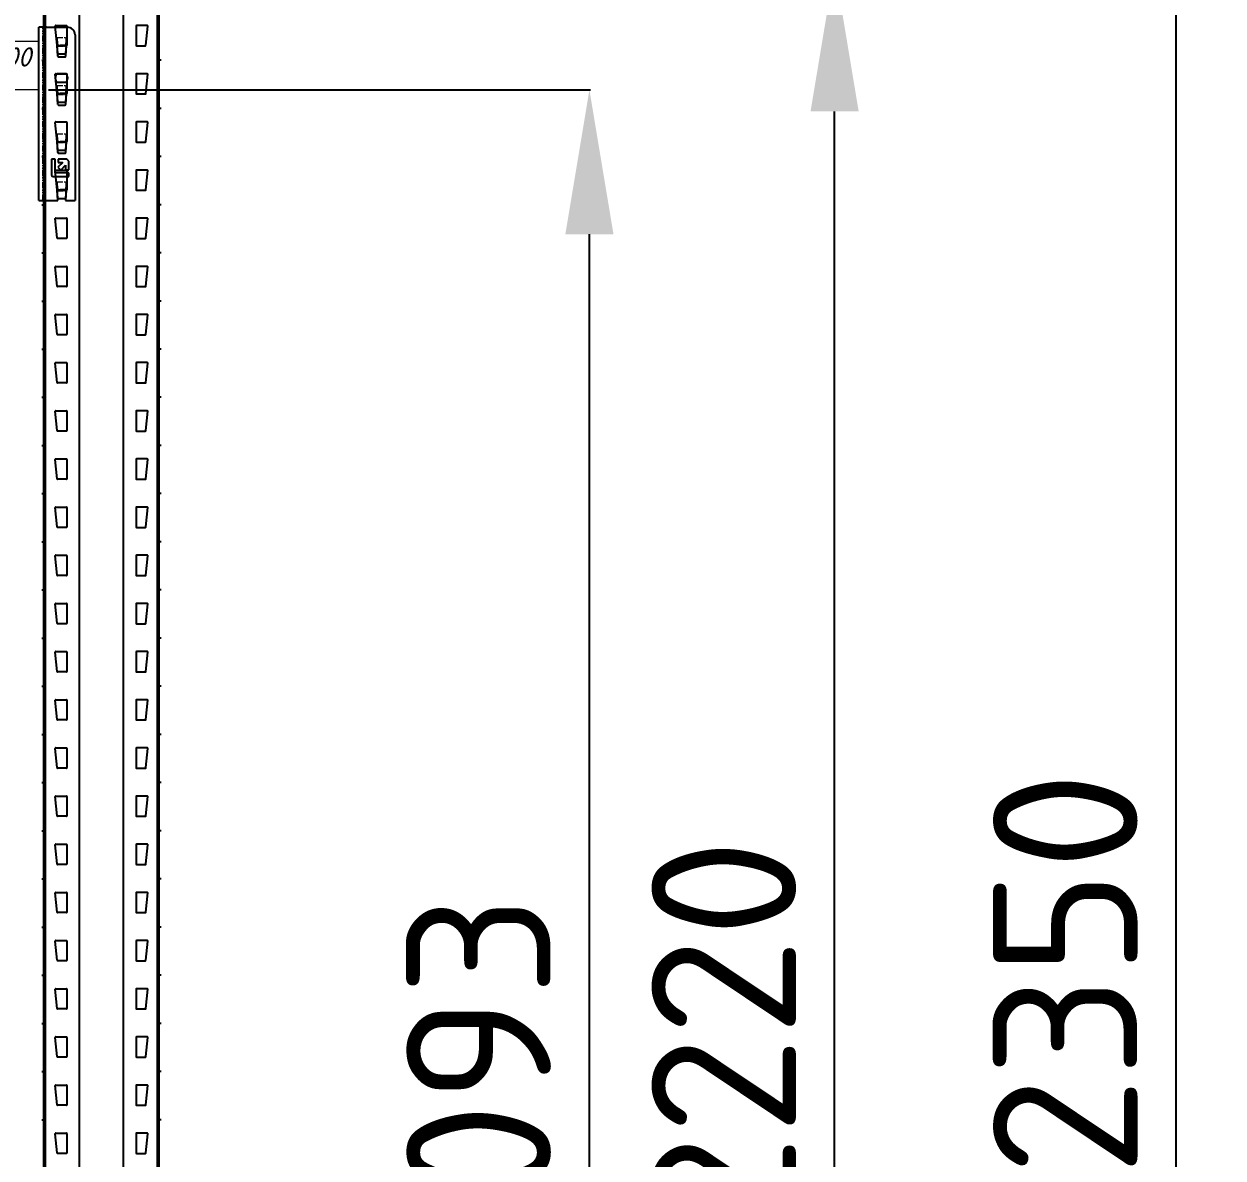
# Model space of a CAD drawing. Header units: millimetres. Extents: x 2140 to 223837, y 2113 to 170313.
# Drawn here: x 172194 to 173438, y 116355 to 117532 of the extents above; entities that cross this region are included whole.
import ezdxf

# ---------------------------------------------------------------- set-up
doc = ezdxf.new("R2010")
doc.units = ezdxf.units.MM
doc.linetypes.add('PHANTOM', pattern=[12.7, 6.35, -1.27, 1.27, -1.27, 1.27, -1.27])
doc.layers.add('0_ANNOT_Dimensions', color=7, linetype='Continuous')
doc.layers.add('2.Стойка', color=7, linetype='Continuous')
doc.layers.add('1.Балка', color=5, linetype='Continuous', lineweight=0)
doc.styles.get("Standard").update_dxf_attribs({"font": 'isocpeur.ttf'})
doc.styles.add('Курсив', font='isocpeui.ttf')
doc.dimstyles.new('150', dxfattribs={"dimtxt": 150, "dimasz": 150, "dimexe": 1, "dimexo": 10, "dimgap": 40, "dimtad": 1, "dimdec": 0, "dimzin": 0, "dimdsep": 46, "dimtxsty": 'Standard', "dimcen": 0.09, "dimadec": 0, "dimazin": 0, "dimtfac": 1, "dimtdec": 0, "dimtofl": 0, "dimtmove": 0, "dimatfit": 3, "dimfxl": 1, "dimtolj": 1, "dimtzin": 0, "dimarcsym": 0})
doc.dimstyles.new('150 (цвет)', dxfattribs={"dimtxt": 150, "dimasz": 150, "dimexe": 1, "dimexo": 10, "dimgap": -20, "dimtad": 1, "dimdec": 0, "dimzin": 0, "dimdsep": 46, "dimtxsty": 'Standard', "dimcen": 0.09, "dimadec": 0, "dimazin": 0, "dimtfac": 1, "dimtdec": 0, "dimtofl": 0, "dimtmove": 0, "dimatfit": 3, "dimfxl": 1, "dimtfill": 2, "dimtfillclr": 2, "dimtolj": 1, "dimtzin": 0, "dimarcsym": 0})
doc.dimstyles.new('Рзм блок', dxfattribs={"dimtxt": 40, "dimasz": 80, "dimexe": 0.18, "dimexo": 0, "dimgap": 5, "dimtad": 1, "dimtoh": 1, "dimdec": 0, "dimzin": 0, "dimdsep": 46, "dimtxsty": 'Курсив', "dimblk": 'NONE', "dimcen": 0.09, "dimse1": 1, "dimse2": 1, "dimsd1": 1, "dimsd2": 1, "dimadec": 0, "dimazin": 0, "dimtfac": 1, "dimtdec": 0, "dimtofl": 0, "dimtmove": 0, "dimatfit": 2, "dimldrblk": 'NONE', "dimfxl": 0.18, "dimtolj": 1, "dimtzin": 0, "dimarcsym": 0})

# ---------------------------------------------------------------- blocks, each defined once
blk = doc.blocks.new('*U494')
at = {"layer": '2.Стойка', "color": 0, "linetype": 'ByBlock'}
for p, q in [((-120, 0), (-120, 12200)), ((-118, 0), (-118, 12200)), ((-82.7, 0), (-82.7, 12200)), ((-37.3, 0), (-37.3, 12200)), ((-2, 0), (-2, 12200)), ((0, 0), (0, 12200)), ((-106.1, 7780.5), (-108, 7800.5)), ((-107.5, 7801), (-96.5, 7801)), ((-96, 7800.5), (-96, 7780.5)), ((-24, 7800.5), (-24, 7780.5)), ((-12.5, 7801), (-23.5, 7801)), ((-13.9, 7780.5), (-12, 7800.5)), ((-96.5, 7780), (-105.6, 7780)), ((-23.5, 7780), (-14.4, 7780)), ((-120, 7770.5), (-118, 7770.5)), ((0, 7770.5), (-2, 7770.5)), ((-122, 7765), (-118, 7765)), ((-120, 7759.5), (-118, 7759.5)), ((2, 7765), (-2, 7765)), ((0, 7759.5), (-2, 7759.5)), ((-106.1, 7730.5), (-108, 7750.5)), ((-107.5, 7751), (-96.5, 7751)), ((-96, 7750.5), (-96, 7730.5)), ((-24, 7750.5), (-24, 7730.5)), ((-12.5, 7751), (-23.5, 7751)), ((-13.9, 7730.5), (-12, 7750.5)), ((-96.5, 7730), (-105.6, 7730)), ((-23.5, 7730), (-14.4, 7730)), ((-120, 7720.5), (-118, 7720.5)), ((0, 7720.5), (-2, 7720.5)), ((-122, 7715), (-118, 7715)), ((-120, 7709.5), (-118, 7709.5)), ((2, 7715), (-2, 7715)), ((0, 7709.5), (-2, 7709.5)), ((-106.1, 7680.5), (-108, 7700.5)), ((-107.5, 7701), (-96.5, 7701)), ((-96, 7700.5), (-96, 7680.5)), ((-24, 7700.5), (-24, 7680.5)), ((-12.5, 7701), (-23.5, 7701)), ((-13.9, 7680.5), (-12, 7700.5)), ((-96.5, 7680), (-105.6, 7680)), ((-23.5, 7680), (-14.4, 7680)), ((-120, 7670.5), (-118, 7670.5)), ((0, 7670.5), (-2, 7670.5)), ((-122, 7665), (-118, 7665)), ((-120, 7659.5), (-118, 7659.5)), ((2, 7665), (-2, 7665)), ((0, 7659.5), (-2, 7659.5)), ((-106.1, 7630.5), (-108, 7650.5)), ((-107.5, 7651), (-96.5, 7651)), ((-96, 7650.5), (-96, 7630.5)), ((-24, 7650.5), (-24, 7630.5)), ((-12.5, 7651), (-23.5, 7651)), ((-13.9, 7630.5), (-12, 7650.5)), ((-96.5, 7630), (-105.6, 7630)), ((-23.5, 7630), (-14.4, 7630)), ((-120, 7620.5), (-118, 7620.5)), ((0, 7620.5), (-2, 7620.5)), ((-122, 7615), (-118, 7615)), ((-120, 7609.5), (-118, 7609.5)), ((2, 7615), (-2, 7615)), ((0, 7609.5), (-2, 7609.5)), ((-106.1, 7580.5), (-108, 7600.5)), ((-107.5, 7601), (-96.5, 7601)), ((-96, 7600.5), (-96, 7580.5)), ((-24, 7600.5), (-24, 7580.5)), ((-12.5, 7601), (-23.5, 7601)), ((-13.9, 7580.5), (-12, 7600.5)), ((-96.5, 7580), (-105.6, 7580)), ((-23.5, 7580), (-14.4, 7580)), ((-120, 7570.5), (-118, 7570.5)), ((0, 7570.5), (-2, 7570.5)), ((-122, 7565), (-118, 7565)), ((-120, 7559.5), (-118, 7559.5)), ((2, 7565), (-2, 7565)), ((0, 7559.5), (-2, 7559.5)), ((-106.1, 7530.5), (-108, 7550.5)), ((-107.5, 7551), (-96.5, 7551)), ((-96, 7550.5), (-96, 7530.5)), ((-24, 7550.5), (-24, 7530.5)), ((-12.5, 7551), (-23.5, 7551)), ((-13.9, 7530.5), (-12, 7550.5)), ((-96.5, 7530), (-105.6, 7530)), ((-23.5, 7530), (-14.4, 7530)), ((-120, 7520.5), (-118, 7520.5)), ((0, 7520.5), (-2, 7520.5)), ((-122, 7515), (-118, 7515)), ((-120, 7509.5), (-118, 7509.5)), ((2, 7515), (-2, 7515)), ((0, 7509.5), (-2, 7509.5)), ((-106.1, 7480.5), (-108, 7500.5)), ((-107.5, 7501), (-96.5, 7501)), ((-96, 7500.5), (-96, 7480.5)), ((-24, 7500.5), (-24, 7480.5)), ((-12.5, 7501), (-23.5, 7501)), ((-13.9, 7480.5), (-12, 7500.5)), ((-96.5, 7480), (-105.6, 7480)), ((-23.5, 7480), (-14.4, 7480)), ((-120, 7470.5), (-118, 7470.5)), ((0, 7470.5), (-2, 7470.5)), ((-122, 7465), (-118, 7465)), ((-120, 7459.5), (-118, 7459.5)), ((2, 7465), (-2, 7465)), ((0, 7459.5), (-2, 7459.5)), ((-106.1, 7430.5), (-108, 7450.5)), ((-107.5, 7451), (-96.5, 7451)), ((-96, 7450.5), (-96, 7430.5)), ((-24, 7450.5), (-24, 7430.5)), ((-12.5, 7451), (-23.5, 7451)), ((-13.9, 7430.5), (-12, 7450.5)), ((-96.5, 7430), (-105.6, 7430)), ((-23.5, 7430), (-14.4, 7430)), ((-120, 7420.5), (-118, 7420.5)), ((0, 7420.5), (-2, 7420.5)), ((-122, 7415), (-118, 7415)), ((-120, 7409.5), (-118, 7409.5)), ((2, 7415), (-2, 7415)), ((0, 7409.5), (-2, 7409.5)), ((-106.1, 7380.5), (-108, 7400.5)), ((-107.5, 7401), (-96.5, 7401)), ((-96, 7400.5), (-96, 7380.5)), ((-24, 7400.5), (-24, 7380.5)), ((-12.5, 7401), (-23.5, 7401)), ((-13.9, 7380.5), (-12, 7400.5)), ((-96.5, 7380), (-105.6, 7380)), ((-23.5, 7380), (-14.4, 7380)), ((-120, 7370.5), (-118, 7370.5)), ((0, 7370.5), (-2, 7370.5)), ((-122, 7365), (-118, 7365)), ((-120, 7359.5), (-118, 7359.5)), ((2, 7365), (-2, 7365)), ((0, 7359.5), (-2, 7359.5)), ((-106.1, 7330.5), (-108, 7350.5)), ((-107.5, 7351), (-96.5, 7351)), ((-96, 7350.5), (-96, 7330.5)), ((-24, 7350.5), (-24, 7330.5)), ((-12.5, 7351), (-23.5, 7351)), ((-13.9, 7330.5), (-12, 7350.5)), ((-120, 7320.5), (-118, 7320.5)), ((-96.5, 7330), (-105.6, 7330)), ((-23.5, 7330), (-14.4, 7330)), ((0, 7320.5), (-2, 7320.5)), ((-122, 7315), (-118, 7315)), ((-120, 7309.5), (-118, 7309.5)), ((2, 7315), (-2, 7315)), ((0, 7309.5), (-2, 7309.5)), ((-106.1, 7280.5), (-108, 7300.5)), ((-107.5, 7301), (-96.5, 7301)), ((-96, 7300.5), (-96, 7280.5)), ((-24, 7300.5), (-24, 7280.5)), ((-12.5, 7301), (-23.5, 7301)), ((-13.9, 7280.5), (-12, 7300.5)), ((-120, 7270.5), (-118, 7270.5)), ((-96.5, 7280), (-105.6, 7280)), ((-23.5, 7280), (-14.4, 7280)), ((0, 7270.5), (-2, 7270.5)), ((-122, 7265), (-118, 7265)), ((-120, 7259.5), (-118, 7259.5)), ((2, 7265), (-2, 7265)), ((0, 7259.5), (-2, 7259.5)), ((-106.1, 7230.5), (-108, 7250.5)), ((-107.5, 7251), (-96.5, 7251)), ((-96, 7250.5), (-96, 7230.5)), ((-24, 7250.5), (-24, 7230.5)), ((-12.5, 7251), (-23.5, 7251)), ((-13.9, 7230.5), (-12, 7250.5)), ((-120, 7220.5), (-118, 7220.5)), ((-96.5, 7230), (-105.6, 7230)), ((-23.5, 7230), (-14.4, 7230)), ((0, 7220.5), (-2, 7220.5)), ((-122, 7215), (-118, 7215)), ((-120, 7209.5), (-118, 7209.5)), ((2, 7215), (-2, 7215)), ((0, 7209.5), (-2, 7209.5)), ((-106.1, 7180.5), (-108, 7200.5)), ((-107.5, 7201), (-96.5, 7201)), ((-96, 7200.5), (-96, 7180.5)), ((-24, 7200.5), (-24, 7180.5)), ((-12.5, 7201), (-23.5, 7201)), ((-13.9, 7180.5), (-12, 7200.5)), ((-120, 7170.5), (-118, 7170.5)), ((-96.5, 7180), (-105.6, 7180)), ((-23.5, 7180), (-14.4, 7180)), ((0, 7170.5), (-2, 7170.5)), ((-122, 7165), (-118, 7165)), ((-120, 7159.5), (-118, 7159.5)), ((2, 7165), (-2, 7165)), ((0, 7159.5), (-2, 7159.5)), ((-106.1, 7130.5), (-108, 7150.5)), ((-107.5, 7151), (-96.5, 7151)), ((-96, 7150.5), (-96, 7130.5)), ((-24, 7150.5), (-24, 7130.5)), ((-12.5, 7151), (-23.5, 7151)), ((-13.9, 7130.5), (-12, 7150.5)), ((-120, 7120.5), (-118, 7120.5)), ((-96.5, 7130), (-105.6, 7130)), ((-23.5, 7130), (-14.4, 7130)), ((0, 7120.5), (-2, 7120.5)), ((-122, 7115), (-118, 7115)), ((-120, 7109.5), (-118, 7109.5)), ((2, 7115), (-2, 7115)), ((0, 7109.5), (-2, 7109.5)), ((-106.1, 7080.5), (-108, 7100.5)), ((-107.5, 7101), (-96.5, 7101)), ((-96, 7100.5), (-96, 7080.5)), ((-24, 7100.5), (-24, 7080.5)), ((-12.5, 7101), (-23.5, 7101)), ((-13.9, 7080.5), (-12, 7100.5)), ((-120, 7070.5), (-118, 7070.5)), ((-96.5, 7080), (-105.6, 7080)), ((-23.5, 7080), (-14.4, 7080)), ((0, 7070.5), (-2, 7070.5)), ((-122, 7065), (-118, 7065)), ((-120, 7059.5), (-118, 7059.5)), ((2, 7065), (-2, 7065)), ((0, 7059.5), (-2, 7059.5)), ((-106.1, 7030.5), (-108, 7050.5)), ((-107.5, 7051), (-96.5, 7051)), ((-96, 7050.5), (-96, 7030.5)), ((-24, 7050.5), (-24, 7030.5)), ((-12.5, 7051), (-23.5, 7051)), ((-13.9, 7030.5), (-12, 7050.5)), ((-120, 7020.5), (-118, 7020.5)), ((-96.5, 7030), (-105.6, 7030)), ((-23.5, 7030), (-14.4, 7030)), ((0, 7020.5), (-2, 7020.5)), ((-122, 7015), (-118, 7015)), ((-120, 7009.5), (-118, 7009.5)), ((2, 7015), (-2, 7015)), ((0, 7009.5), (-2, 7009.5)), ((-106.1, 6980.5), (-108, 7000.5)), ((-107.5, 7001), (-96.5, 7001)), ((-96, 7000.5), (-96, 6980.5)), ((-24, 7000.5), (-24, 6980.5)), ((-12.5, 7001), (-23.5, 7001)), ((-13.9, 6980.5), (-12, 7000.5)), ((-120, 6970.5), (-118, 6970.5)), ((-96.5, 6980), (-105.6, 6980)), ((-23.5, 6980), (-14.4, 6980)), ((0, 6970.5), (-2, 6970.5)), ((-122, 6965), (-118, 6965)), ((-120, 6959.5), (-118, 6959.5)), ((2, 6965), (-2, 6965)), ((0, 6959.5), (-2, 6959.5)), ((-106.1, 6930.5), (-108, 6950.5)), ((-107.5, 6951), (-96.5, 6951)), ((-96, 6950.5), (-96, 6930.5)), ((-24, 6950.5), (-24, 6930.5)), ((-12.5, 6951), (-23.5, 6951)), ((-13.9, 6930.5), (-12, 6950.5)), ((-120, 6920.5), (-118, 6920.5)), ((-96.5, 6930), (-105.6, 6930)), ((-23.5, 6930), (-14.4, 6930)), ((0, 6920.5), (-2, 6920.5)), ((-122, 6915), (-118, 6915)), ((-120, 6909.5), (-118, 6909.5)), ((2, 6915), (-2, 6915)), ((0, 6909.5), (-2, 6909.5)), ((-106.1, 6880.5), (-108, 6900.5)), ((-107.5, 6901), (-96.5, 6901)), ((-96, 6900.5), (-96, 6880.5)), ((-24, 6900.5), (-24, 6880.5)), ((-12.5, 6901), (-23.5, 6901)), ((-13.9, 6880.5), (-12, 6900.5)), ((-120, 6870.5), (-118, 6870.5)), ((-96.5, 6880), (-105.6, 6880)), ((-23.5, 6880), (-14.4, 6880)), ((0, 6870.5), (-2, 6870.5)), ((-122, 6865), (-118, 6865)), ((-120, 6859.5), (-118, 6859.5)), ((2, 6865), (-2, 6865)), ((0, 6859.5), (-2, 6859.5)), ((-106.1, 6830.5), (-108, 6850.5)), ((-107.5, 6851), (-96.5, 6851)), ((-96, 6850.5), (-96, 6830.5)), ((-24, 6850.5), (-24, 6830.5)), ((-12.5, 6851), (-23.5, 6851)), ((-13.9, 6830.5), (-12, 6850.5)), ((-120, 6820.5), (-118, 6820.5)), ((-96.5, 6830), (-105.6, 6830)), ((-23.5, 6830), (-14.4, 6830)), ((0, 6820.5), (-2, 6820.5)), ((-122, 6815), (-118, 6815)), ((-120, 6809.5), (-118, 6809.5)), ((2, 6815), (-2, 6815)), ((0, 6809.5), (-2, 6809.5)), ((-106.1, 6780.5), (-108, 6800.5)), ((-107.5, 6801), (-96.5, 6801)), ((-96, 6800.5), (-96, 6780.5)), ((-24, 6800.5), (-24, 6780.5)), ((-12.5, 6801), (-23.5, 6801)), ((-13.9, 6780.5), (-12, 6800.5)), ((-120, 6770.5), (-118, 6770.5)), ((-96.5, 6780), (-105.6, 6780)), ((-23.5, 6780), (-14.4, 6780)), ((0, 6770.5), (-2, 6770.5)), ((-122, 6765), (-118, 6765)), ((-120, 6759.5), (-118, 6759.5)), ((2, 6765), (-2, 6765)), ((0, 6759.5), (-2, 6759.5)), ((-106.1, 6730.5), (-108, 6750.5)), ((-107.5, 6751), (-96.5, 6751)), ((-96, 6750.5), (-96, 6730.5)), ((-24, 6750.5), (-24, 6730.5)), ((-12.5, 6751), (-23.5, 6751)), ((-13.9, 6730.5), (-12, 6750.5)), ((-120, 6720.5), (-118, 6720.5)), ((-96.5, 6730), (-105.6, 6730)), ((-23.5, 6730), (-14.4, 6730)), ((0, 6720.5), (-2, 6720.5)), ((-122, 6715), (-118, 6715)), ((-120, 6709.5), (-118, 6709.5)), ((2, 6715), (-2, 6715)), ((0, 6709.5), (-2, 6709.5)), ((-106.1, 6680.5), (-108, 6700.5)), ((-107.5, 6701), (-96.5, 6701)), ((-96, 6700.5), (-96, 6680.5)), ((-24, 6700.5), (-24, 6680.5)), ((-12.5, 6701), (-23.5, 6701)), ((-13.9, 6680.5), (-12, 6700.5)), ((-120, 6670.5), (-118, 6670.5)), ((-96.5, 6680), (-105.6, 6680)), ((-23.5, 6680), (-14.4, 6680)), ((0, 6670.5), (-2, 6670.5)), ((-122, 6665), (-118, 6665)), ((-120, 6659.5), (-118, 6659.5)), ((2, 6665), (-2, 6665)), ((0, 6659.5), (-2, 6659.5)), ((-106.1, 6630.5), (-108, 6650.5)), ((-107.5, 6651), (-96.5, 6651)), ((-96, 6650.5), (-96, 6630.5)), ((-24, 6650.5), (-24, 6630.5)), ((-12.5, 6651), (-23.5, 6651)), ((-13.9, 6630.5), (-12, 6650.5)), ((-96.5, 6630), (-105.6, 6630)), ((-23.5, 6630), (-14.4, 6630))]:
    blk.add_line(p, q, dxfattribs=at)
for centre, start, end in [((-107.5, 7800.5), 90, 185.4403), ((-96.5, 7800.5), 0, 90), ((-23.5, 7800.5), 90, 180), ((-12.5, 7800.5), 354.5597, 90), ((-105.6, 7780.5), 185.4403, 270), ((-96.5, 7780.5), 270, 0), ((-23.5, 7780.5), 180, 270), ((-14.4, 7780.5), 270, 354.5597), ((-107.5, 7750.5), 90, 185.4403), ((-96.5, 7750.5), 0, 90), ((-23.5, 7750.5), 90, 180), ((-12.5, 7750.5), 354.5597, 90), ((-105.6, 7730.5), 185.4403, 270), ((-96.5, 7730.5), 270, 0), ((-23.5, 7730.5), 180, 270), ((-14.4, 7730.5), 270, 354.5597), ((-107.5, 7700.5), 90, 185.4403), ((-96.5, 7700.5), 0, 90), ((-23.5, 7700.5), 90, 180), ((-12.5, 7700.5), 354.5597, 90), ((-105.6, 7680.5), 185.4403, 270), ((-96.5, 7680.5), 270, 0), ((-23.5, 7680.5), 180, 270), ((-14.4, 7680.5), 270, 354.5597), ((-107.5, 7650.5), 90, 185.4403), ((-96.5, 7650.5), 0, 90), ((-23.5, 7650.5), 90, 180), ((-12.5, 7650.5), 354.5597, 90), ((-105.6, 7630.5), 185.4403, 270), ((-96.5, 7630.5), 270, 0), ((-23.5, 7630.5), 180, 270), ((-14.4, 7630.5), 270, 354.5597), ((-107.5, 7600.5), 90, 185.4403), ((-96.5, 7600.5), 0, 90), ((-23.5, 7600.5), 90, 180), ((-12.5, 7600.5), 354.5597, 90), ((-105.6, 7580.5), 185.4403, 270), ((-96.5, 7580.5), 270, 0), ((-23.5, 7580.5), 180, 270), ((-14.4, 7580.5), 270, 354.5597), ((-107.5, 7550.5), 90, 185.4403), ((-96.5, 7550.5), 0, 90), ((-23.5, 7550.5), 90, 180), ((-12.5, 7550.5), 354.5597, 90), ((-105.6, 7530.5), 185.4403, 270), ((-96.5, 7530.5), 270, 0), ((-23.5, 7530.5), 180, 270), ((-14.4, 7530.5), 270, 354.5597), ((-107.5, 7500.5), 90, 185.4403), ((-96.5, 7500.5), 0, 90), ((-23.5, 7500.5), 90, 180), ((-12.5, 7500.5), 354.5597, 90), ((-105.6, 7480.5), 185.4403, 270), ((-96.5, 7480.5), 270, 0), ((-23.5, 7480.5), 180, 270), ((-14.4, 7480.5), 270, 354.5597), ((-107.5, 7450.5), 90, 185.4403), ((-96.5, 7450.5), 0, 90), ((-23.5, 7450.5), 90, 180), ((-12.5, 7450.5), 354.5597, 90), ((-105.6, 7430.5), 185.4403, 270), ((-96.5, 7430.5), 270, 0), ((-23.5, 7430.5), 180, 270), ((-14.4, 7430.5), 270, 354.5597), ((-107.5, 7400.5), 90, 185.4403), ((-96.5, 7400.5), 0, 90), ((-23.5, 7400.5), 90, 180), ((-12.5, 7400.5), 354.5597, 90), ((-105.6, 7380.5), 185.4403, 270), ((-96.5, 7380.5), 270, 0), ((-23.5, 7380.5), 180, 270), ((-14.4, 7380.5), 270, 354.5597), ((-107.5, 7350.5), 90, 185.4403), ((-96.5, 7350.5), 0, 90), ((-23.5, 7350.5), 90, 180), ((-12.5, 7350.5), 354.5597, 90), ((-105.6, 7330.5), 185.4403, 270), ((-96.5, 7330.5), 270, 0), ((-23.5, 7330.5), 180, 270), ((-14.4, 7330.5), 270, 354.5597), ((-107.5, 7300.5), 90, 185.4403), ((-96.5, 7300.5), 0, 90), ((-23.5, 7300.5), 90, 180), ((-12.5, 7300.5), 354.5597, 90), ((-105.6, 7280.5), 185.4403, 270), ((-96.5, 7280.5), 270, 0), ((-23.5, 7280.5), 180, 270), ((-14.4, 7280.5), 270, 354.5597), ((-107.5, 7250.5), 90, 185.4403), ((-96.5, 7250.5), 0, 90), ((-23.5, 7250.5), 90, 180), ((-12.5, 7250.5), 354.5597, 90), ((-96.5, 7230.5), 270, 0), ((-23.5, 7230.5), 180, 270), ((-105.6, 7230.5), 185.4403, 270), ((-14.4, 7230.5), 270, 354.5597), ((-107.5, 7200.5), 90, 185.4403), ((-96.5, 7200.5), 0, 90), ((-23.5, 7200.5), 90, 180), ((-12.5, 7200.5), 354.5597, 90), ((-105.6, 7180.5), 185.4403, 270), ((-96.5, 7180.5), 270, 0), ((-23.5, 7180.5), 180, 270), ((-14.4, 7180.5), 270, 354.5597), ((-107.5, 7150.5), 90, 185.4403), ((-96.5, 7150.5), 0, 90), ((-23.5, 7150.5), 90, 180), ((-12.5, 7150.5), 354.5597, 90), ((-105.6, 7130.5), 185.4403, 270), ((-96.5, 7130.5), 270, 0), ((-23.5, 7130.5), 180, 270), ((-14.4, 7130.5), 270, 354.5597), ((-107.5, 7100.5), 90, 185.4403), ((-96.5, 7100.5), 0, 90), ((-23.5, 7100.5), 90, 180), ((-12.5, 7100.5), 354.5597, 90), ((-105.6, 7080.5), 185.4403, 270), ((-96.5, 7080.5), 270, 0), ((-23.5, 7080.5), 180, 270), ((-14.4, 7080.5), 270, 354.5597), ((-107.5, 7050.5), 90, 185.4403), ((-96.5, 7050.5), 0, 90), ((-23.5, 7050.5), 90, 180), ((-12.5, 7050.5), 354.5597, 90), ((-105.6, 7030.5), 185.4403, 270), ((-96.5, 7030.5), 270, 0), ((-23.5, 7030.5), 180, 270), ((-14.4, 7030.5), 270, 354.5597), ((-107.5, 7000.5), 90, 185.4403), ((-96.5, 7000.5), 0, 90), ((-23.5, 7000.5), 90, 180), ((-12.5, 7000.5), 354.5597, 90), ((-105.6, 6980.5), 185.4403, 270), ((-96.5, 6980.5), 270, 0), ((-23.5, 6980.5), 180, 270), ((-14.4, 6980.5), 270, 354.5597), ((-107.5, 6950.5), 90, 185.4403), ((-96.5, 6950.5), 0, 90), ((-23.5, 6950.5), 90, 180), ((-12.5, 6950.5), 354.5597, 90), ((-105.6, 6930.5), 185.4403, 270), ((-96.5, 6930.5), 270, 0), ((-23.5, 6930.5), 180, 270), ((-14.4, 6930.5), 270, 354.5597), ((-107.5, 6900.5), 90, 185.4403), ((-96.5, 6900.5), 0, 90), ((-23.5, 6900.5), 90, 180), ((-12.5, 6900.5), 354.5597, 90), ((-105.6, 6880.5), 185.4403, 270), ((-96.5, 6880.5), 270, 0), ((-23.5, 6880.5), 180, 270), ((-14.4, 6880.5), 270, 354.5597), ((-107.5, 6850.5), 90, 185.4403), ((-96.5, 6850.5), 0, 90), ((-23.5, 6850.5), 90, 180), ((-12.5, 6850.5), 354.5597, 90), ((-105.6, 6830.5), 185.4403, 270), ((-96.5, 6830.5), 270, 0), ((-23.5, 6830.5), 180, 270), ((-14.4, 6830.5), 270, 354.5597), ((-107.5, 6800.5), 90, 185.4403), ((-96.5, 6800.5), 0, 90), ((-23.5, 6800.5), 90, 180), ((-12.5, 6800.5), 354.5597, 90), ((-105.6, 6780.5), 185.4403, 270), ((-96.5, 6780.5), 270, 0), ((-23.5, 6780.5), 180, 270), ((-14.4, 6780.5), 270, 354.5597), ((-107.5, 6750.5), 90, 185.4403), ((-96.5, 6750.5), 0, 90), ((-23.5, 6750.5), 90, 180), ((-12.5, 6750.5), 354.5597, 90), ((-105.6, 6730.5), 185.4403, 270), ((-96.5, 6730.5), 270, 0), ((-23.5, 6730.5), 180, 270), ((-14.4, 6730.5), 270, 354.5597), ((-107.5, 6700.5), 90, 185.4403), ((-96.5, 6700.5), 0, 90), ((-23.5, 6700.5), 90, 180), ((-12.5, 6700.5), 354.5597, 90), ((-105.6, 6680.5), 185.4403, 270), ((-96.5, 6680.5), 270, 0), ((-23.5, 6680.5), 180, 270), ((-14.4, 6680.5), 270, 354.5597), ((-107.5, 6650.5), 90, 185.4403), ((-96.5, 6650.5), 0, 90), ((-23.5, 6650.5), 90, 180), ((-12.5, 6650.5), 354.5597, 90), ((-105.6, 6630.5), 185.4403, 270), ((-96.5, 6630.5), 270, 0), ((-23.5, 6630.5), 180, 270), ((-14.4, 6630.5), 270, 354.5597)]:
    blk.add_arc(centre, 0.5, start, end, dxfattribs=at)
blk = doc.blocks.new('*D955')
at = {"layer": '0_ANNOT_Dimensions', "color": 0, "lineweight": -2, "transparency": 16777216}
for p, q in [((172219.1, 117721.3), (174247, 117721.3)), ((174246, 109872.5), (174246, 117571.3)), ((174226, 113936.9), (174036, 113936.9)), ((174036, 113936.9), (174036, 113506.9)), ((174226, 113506.9), (174226, 113936.9)), ((174036, 113506.9), (174226, 113506.9)), ((172357.1, 109722.5), (174247, 109722.5))]:
    blk.add_line(p, q, dxfattribs=at)
at = {"layer": '0_ANNOT_Dimensions', "color": 0, "transparency": 16777216}
for points in [[(174221, 117571.3), (174271, 117571.3), (174246, 117721.3)], [(174221, 109872.5), (174271, 109872.5), (174246, 109722.5)]]:
    blk.add_solid(points, dxfattribs=at)
at = {"layer": 'Defpoints', "color": 0, "transparency": 16777216}
for p in [(172209.1, 117721.3), (174246, 117721.3), (172347.1, 109722.5)]:
    blk.add_point(p, dxfattribs=at)
at = {"layer": '0_ANNOT_Dimensions', "color": 0, "transparency": 16777216, "insert": (174131, 113721.9), "char_height": 150, "attachment_point": 5, "rotation": 90, "bg_fill": 1, "box_fill_scale": 1.1, "bg_fill_color": 2, "bg_fill_transparency": 0}
blk.add_mtext('\\A1;7999', dxfattribs=at)
blk = doc.blocks.new('*D956')
at = {"layer": '0_ANNOT_Dimensions', "color": 0, "lineweight": -2, "transparency": 16777216}
for p, q in [((172219.1, 119721.3), (174543.8, 119721.3)), ((174542.8, 109872.5), (174542.8, 119571.3)), ((172357.1, 109722.5), (174543.8, 109722.5))]:
    blk.add_line(p, q, dxfattribs=at)
at = {"layer": '0_ANNOT_Dimensions', "color": 0, "transparency": 16777216}
for points in [[(174517.8, 119571.3), (174567.8, 119571.3), (174542.8, 119721.3)], [(174517.8, 109872.5), (174567.8, 109872.5), (174542.8, 109722.5)]]:
    blk.add_solid(points, dxfattribs=at)
at = {"layer": 'Defpoints', "color": 0, "transparency": 16777216}
for p in [(172209.1, 119721.3), (174542.8, 119721.3), (172347.1, 109722.5)]:
    blk.add_point(p, dxfattribs=at)
at = {"layer": '0_ANNOT_Dimensions', "color": 0, "transparency": 16777216, "insert": (174427.8, 114721.9), "char_height": 150, "attachment_point": 5, "rotation": 90}
blk.add_mtext('\\A1;9999', dxfattribs=at)
blk = doc.blocks.new('*D774')
at = {"layer": 'Defpoints', "color": 0, "linetype": 'ByBlock', "transparency": 16777216}
for p in [(5, 19.3), (2705, 19.3), (2705, -11.8)]:
    blk.add_point(p, dxfattribs=at)
at = {"layer": 'Defpoints', "color": 0, "linetype": 'ByBlock', "transparency": 16777216, "insert": (2669.4, 3.4), "char_height": 20, "attachment_point": 5, "style": 'Курсив'}
blk.add_mtext('\\A1;2700', dxfattribs=at)
blk = doc.blocks.new('_None')
blk = doc.blocks.new('*D960')
at = {"layer": '0_ANNOT_Dimensions', "color": 0, "lineweight": -2, "transparency": 16777216}
for p, q in [((172219.1, 117591.3), (173036, 117591.3)), ((173035, 115521.3), (173035, 117441.3)), ((172219.1, 115371.3), (173036, 115371.3))]:
    blk.add_line(p, q, dxfattribs=at)
at = {"layer": '0_ANNOT_Dimensions', "color": 0, "transparency": 16777216}
for points in [[(173010, 117441.3), (173060, 117441.3), (173035, 117591.3)], [(173010, 115521.3), (173060, 115521.3), (173035, 115371.3)]]:
    blk.add_solid(points, dxfattribs=at)
at = {"layer": 'Defpoints', "color": 0, "transparency": 16777216}
for p in [(172209.1, 117591.3), (173035, 117591.3), (172209.1, 115371.3)]:
    blk.add_point(p, dxfattribs=at)
at = {"layer": '0_ANNOT_Dimensions', "color": 0, "transparency": 16777216, "insert": (172920, 116481.3), "char_height": 150, "attachment_point": 5, "rotation": 90}
blk.add_mtext('\\A1;2220', dxfattribs=at)
blk = doc.blocks.new('*D961')
at = {"layer": '0_ANNOT_Dimensions', "color": 0, "lineweight": -2, "transparency": 16777216}
for p, q in [((172219.1, 117721.3), (173390.4, 117721.3)), ((173389.4, 115521.3), (173389.4, 117571.3)), ((172219.1, 115371.3), (173390.4, 115371.3))]:
    blk.add_line(p, q, dxfattribs=at)
at = {"layer": '0_ANNOT_Dimensions', "color": 0, "transparency": 16777216}
for points in [[(173364.4, 117571.3), (173414.4, 117571.3), (173389.4, 117721.3)], [(173364.4, 115521.3), (173414.4, 115521.3), (173389.4, 115371.3)]]:
    blk.add_solid(points, dxfattribs=at)
at = {"layer": 'Defpoints', "color": 0, "transparency": 16777216}
for p in [(172209.1, 117721.3), (173389.4, 117721.3), (172209.1, 115371.3)]:
    blk.add_point(p, dxfattribs=at)
at = {"layer": '0_ANNOT_Dimensions', "color": 0, "transparency": 16777216, "insert": (173274.4, 116546.3), "char_height": 150, "attachment_point": 5, "rotation": 90}
blk.add_mtext('\\A1;2350', dxfattribs=at)
blk = doc.blocks.new('*D1115')
at = {"layer": '0_ANNOT_Dimensions', "color": 0, "lineweight": -2, "transparency": 16777216}
for p, q in [((172219.1, 117463.8), (172781.5, 117463.8)), ((172780.5, 115521.3), (172780.5, 117313.8)), ((172219.1, 115371.3), (172781.5, 115371.3))]:
    blk.add_line(p, q, dxfattribs=at)
at = {"layer": '0_ANNOT_Dimensions', "color": 0, "transparency": 16777216}
for points in [[(172755.5, 117313.8), (172805.5, 117313.8), (172780.5, 117463.8)], [(172755.5, 115521.3), (172805.5, 115521.3), (172780.5, 115371.3)]]:
    blk.add_solid(points, dxfattribs=at)
at = {"layer": 'Defpoints', "color": 0, "transparency": 16777216}
for p in [(172209.1, 117463.8), (172780.5, 117463.8), (172209.1, 115371.3)]:
    blk.add_point(p, dxfattribs=at)
at = {"layer": '0_ANNOT_Dimensions', "color": 0, "transparency": 16777216, "insert": (172665.5, 116417.6), "char_height": 150, "attachment_point": 5, "rotation": 90}
blk.add_mtext('\\A1;2093', dxfattribs=at)
blk = doc.blocks.new('*U771')
at = {"layer": '1.Балка', "color": 0, "linetype": 'Continuous', "lineweight": 25}
for p, q in [((2705, -145.7), (2705, 34.3)), ((2713, 34.3), (2705, 34.3)), ((2713, 34.3), (2734.5, 34.3)), ((2742.5, 26.3), (2742.5, -145.7)), ((2723.6, 23.6), (2723.6, 22.6)), ((2724.6, 4.2), (2723.6, 22.6)), ((2724.7, 4.2), (2724, 16.1)), ((2724.6, 7.2), (2724.1, 14.5)), ((2733.4, 16.1), (2732.7, 4.2)), ((2733.8, 22.6), (2732.8, 4.2)), ((2733.3, 14.5), (2732.8, 7.2)), ((2733.8, 23.6), (2733.8, 22.6)), ((2725.3, 6.5), (2732.1, 6.5)), ((2725.4, 3.5), (2732, 3.5)), ((2724.1, -13.8), (2732.9, -13.8)), ((2732.9, -23), (2724.1, -23)), ((2723.6, -26.4), (2723.6, -27.4)), ((2724.6, -45.8), (2723.6, -27.4)), ((2724.7, -45.8), (2724, -33.9)), ((2724.6, -42.8), (2724.1, -35.5)), ((2733.4, -33.9), (2732.7, -45.8)), ((2733.8, -27.4), (2732.8, -45.8)), ((2733.3, -35.5), (2732.8, -42.8)), ((2733.8, -26.4), (2733.8, -27.4)), ((2725.3, -43.5), (2732.1, -43.5)), ((2725.4, -46.5), (2732, -46.5)), ((2723.6, -76.4), (2723.6, -77.4)), ((2724.6, -95.8), (2723.6, -77.4)), ((2724.7, -95.8), (2724, -83.9)), ((2724.6, -92.8), (2724.1, -85.5)), ((2733.4, -83.9), (2732.7, -95.8)), ((2733.8, -77.4), (2732.8, -95.8)), ((2733.3, -85.5), (2732.8, -92.8)), ((2733.8, -76.4), (2733.8, -77.4)), ((2725.3, -93.5), (2732.1, -93.5)), ((2725.4, -96.5), (2732, -96.5)), ((2722, -102.7), (2718.2, -102.7)), ((2718.2, -102.7), (2718.2, -119.2)), ((2722, -116.9), (2722, -102.7)), ((2729.9, -106.2), (2724.8, -111.2)), ((2724.8, -111.2), (2727.7, -114)), ((2734, -102.7), (2725, -102.7)), ((2725, -102.7), (2725, -106.2)), ((2725, -106.2), (2729.9, -106.2)), ((2727.7, -114), (2732.7, -109)), ((2732.7, -109), (2732.7, -113.9)), ((2736.2, -104.9), (2734, -102.7)), ((2736.2, -113.9), (2736.2, -104.9)), ((2719.7, -120.7), (2736.2, -120.7)), ((2736.2, -116.9), (2722, -116.9)), ((2732.7, -113.9), (2736.2, -113.9)), ((2736.2, -120.7), (2736.2, -116.9)), ((2723.6, -126.4), (2723.6, -127.4)), ((2724.6, -145.7), (2723.6, -127.4)), ((2724.7, -145.7), (2724, -133.9)), ((2724.6, -142.8), (2724.1, -135.5)), ((2733.4, -133.9), (2732.7, -145.7)), ((2733.8, -127.4), (2732.8, -145.7)), ((2733.3, -135.5), (2732.8, -142.8)), ((2733.8, -126.4), (2733.8, -127.4)), ((2705, -145.7), (2713, -145.7)), ((2713, -145.7), (2724.6, -145.7)), ((2724.7, -145.7), (2724.6, -145.7)), ((2725.3, -143.5), (2732.1, -143.5)), ((2732.8, -145.7), (2732.7, -145.7)), ((2732.8, -145.7), (2742.5, -145.7))]:
    blk.add_line(p, q, dxfattribs=at)
at = {"layer": '1.Балка', "color": 0, "linetype": 'PHANTOM', "lineweight": 18}
for p, q in [((2709, -145.7), (2709, 34.3)), ((2723.6, 23.6), (2733.8, 23.6)), ((2733.4, 15.7), (2724, 15.7)), ((2724.1, 14.5), (2733.3, 14.5)), ((2724.6, 4.2), (2724.7, 4.2)), ((2732.7, 4.2), (2732.8, 4.2)), ((2723.6, -26.4), (2733.8, -26.4)), ((2733.4, -34.3), (2724, -34.3)), ((2724.1, -35.5), (2733.3, -35.5)), ((2724.6, -45.8), (2724.7, -45.8)), ((2732.7, -45.8), (2732.8, -45.8)), ((2723.6, -76.4), (2733.8, -76.4)), ((2733.4, -84.3), (2724, -84.3)), ((2724.1, -85.5), (2733.3, -85.5)), ((2724.6, -95.8), (2724.7, -95.8)), ((2732.7, -95.8), (2732.8, -95.8)), ((2723.6, -126.4), (2733.8, -126.4)), ((2733.4, -134.3), (2724, -134.3)), ((2724.1, -135.5), (2733.3, -135.5))]:
    blk.add_line(p, q, dxfattribs=at)
at = {"layer": '1.Балка', "color": 0, "linetype": 'ByBlock'}
for p, q in [((2705, 19.3), (5, 19.3)), ((2705, -30.7), (5, -30.7))]:
    blk.add_line(p, q, dxfattribs=at)
at = {"layer": '1.Балка', "color": 0, "linetype": 'Continuous', "lineweight": 25}
for centre, radius, start, end in [((2734.5, 26.3), 8, 0, 90), ((2728, -18.4), 6, 129.9445, 230.0555), ((2729, -18.4), 6, 309.9445, 50.0555), ((2719.7, -119.2), 1.5, 180, 270)]:
    blk.add_arc(centre, radius, start, end, dxfattribs=at)
for centre, major_axis, ratio, start_param, end_param in [((2723.7, 23.6), (-0.49, 9), 0.014521, 1.677936, 2.551772), ((2723.7, 23.6), (-0.49, 9), 0.014521, 2.551772, 2.634767), ((2724.1, 14), (-0.11, 2), 0.014521, 4.973399, 5.77636), ((2733.3, 14), (0.11, 2), 0.014521, 0.506825, 1.309786), ((2733.7, 23.6), (0.49, 9), 0.014521, 3.731413, 4.605249), ((2733.7, 23.6), (0.49, 9), 0.014521, 3.648418, 3.731413), ((2725.3, 7.2), (0.539, -0.524), 0.996104, 3.968676, 5.485178), ((2725.4, 4.2), (-0.75, 0), 0.999894, 0.054294, 1.570796), ((2725.4, 4.2), (-0.75, 0), 0.999894, 0.054294, 1.570796), ((2732, 4.2), (-0.75, 0), 0.999894, 1.570796, 3.087298), ((2732, 4.2), (-0.75, 0), 0.999894, 1.570796, 3.087298), ((2732.1, 7.2), (0.539, 0.524), 0.996104, 3.9396, 5.456102), ((2723.7, -26.4), (-0.49, 9), 0.014521, 1.677936, 2.551772), ((2723.7, -26.4), (-0.49, 9), 0.014521, 2.551772, 2.634767), ((2724.1, -36), (-0.11, 2), 0.014521, 4.973399, 5.77636), ((2733.3, -36), (0.11, 2), 0.014521, 0.506825, 1.309786), ((2733.7, -26.4), (0.49, 9), 0.014521, 3.731413, 4.605249), ((2733.7, -26.4), (0.49, 9), 0.014521, 3.648418, 3.731413), ((2725.3, -42.8), (0.539, -0.524), 0.996104, 3.968676, 5.485178), ((2725.4, -45.8), (-0.75, 0), 0.999894, 0.054294, 1.570796), ((2725.4, -45.8), (-0.75, 0), 0.999894, 0.054294, 1.570796), ((2732, -45.8), (-0.75, 0), 0.999894, 1.570796, 3.087298), ((2732, -45.8), (-0.75, 0), 0.999894, 1.570796, 3.087298), ((2732.1, -42.8), (0.539, 0.524), 0.996104, 3.9396, 5.456102), ((2723.7, -76.4), (-0.49, 9), 0.014521, 1.677936, 2.551772), ((2723.7, -76.4), (-0.49, 9), 0.014521, 2.551772, 2.634767), ((2724.1, -86), (-0.11, 2), 0.014521, 4.973399, 5.77636), ((2733.3, -86), (0.11, 2), 0.014521, 0.506825, 1.309786), ((2733.7, -76.4), (0.49, 9), 0.014521, 3.731413, 4.605249), ((2733.7, -76.4), (0.49, 9), 0.014521, 3.648418, 3.731413), ((2725.3, -92.8), (0.539, -0.524), 0.996104, 3.968676, 5.485178), ((2725.4, -95.8), (-0.75, 0), 0.999894, 0.054294, 1.570796), ((2725.4, -95.8), (-0.75, 0), 0.999894, 0.054294, 1.570796), ((2732, -95.8), (-0.75, 0), 0.999894, 1.570796, 3.087298), ((2732, -95.8), (-0.75, 0), 0.999894, 1.570796, 3.087298), ((2732.1, -92.8), (0.539, 0.524), 0.996104, 3.9396, 5.456102), ((2723.7, -126.4), (-0.49, 9), 0.014521, 1.677936, 2.551772), ((2723.7, -126.4), (-0.49, 9), 0.014521, 2.551772, 2.634767), ((2724.1, -136), (-0.11, 2), 0.014521, 4.973399, 5.77636), ((2733.3, -136), (0.11, 2), 0.014521, 0.506825, 1.309786), ((2733.7, -126.4), (0.49, 9), 0.014521, 3.731413, 4.605249), ((2733.7, -126.4), (0.49, 9), 0.014521, 3.648418, 3.731413), ((2725.3, -142.8), (0.539, -0.524), 0.996104, 3.968676, 5.485178), ((2732.1, -142.8), (0.539, 0.524), 0.996104, 3.9396, 5.456102)]:
    blk.add_ellipse(centre, major_axis=major_axis, ratio=ratio, start_param=start_param, end_param=end_param, dxfattribs=at)
at = {"layer": 'Defpoints', "color": 0, "linetype": 'ByBlock'}
dim = blk.add_linear_dim(base=(2705, -11.8), p1=(5, 19.3), p2=(2705, 19.3), dimstyle='Рзм блок', override={"dimtxt": 20}, dxfattribs=at)
dim.commit()
dim.dimension.update_dxf_attribs({"geometry": '*D774', "text_midpoint": (2669.4, -11.8), "dimtype": 160})
blk = doc.blocks.new('*U950')
at = {"layer": '1.Балка', "color": 3, "lineweight": 0}
blk.add_blockref('*U771', (-1355, 78.2), dxfattribs=at)
blk = doc.blocks.new('*U951')
at = {"color": 0, "linetype": 'ByBlock', "lineweight": -2, "transparency": 16777216}
blk.add_blockref('*U950', (0, 0), dxfattribs=at)

msp = doc.modelspace()

# ---------------------------------------------------------------- block references
msp.add_blockref('*U951', (170859.1, 117416.3))
at = {"layer": '2.Стойка', "color": 0}
msp.add_blockref('*U494', (172334.1, 109729.5), dxfattribs=at)

# ---------------------------------------------------------------- dimensions: what is measured, and where the dimension line sits
at = {"layer": '0_ANNOT_Dimensions'}
for base, p1, p2, picture, middle in [((174542.8, 119721.3), (172347.1, 109722.5), (172209.1, 119721.3), '*D956', (174427.8, 114721.9)), ((173389.4, 117721.3), (172209.1, 115371.3), (172209.1, 117721.3), '*D961', (173274.4, 116546.3))]:
    dim = msp.add_linear_dim(base=base, p1=p1, p2=p2, angle=90, dimstyle='150', dxfattribs=at)
    dim.commit()
    dim.dimension.update_dxf_attribs({"geometry": picture, "text_midpoint": middle})
at = {"layer": '0_ANNOT_Dimensions', "color": 6}
dim = msp.add_linear_dim(base=(174246, 117721.3), p1=(172347.1, 109722.5), p2=(172209.1, 117721.3), angle=90, dimstyle='150 (цвет)', dxfattribs=at)
dim.commit()
dim.dimension.update_dxf_attribs({"geometry": '*D955', "text_midpoint": (174131, 113721.9)})
at = {"layer": '0_ANNOT_Dimensions', "color": 1}
dim = msp.add_linear_dim(base=(173035, 117591.3), p1=(172209.1, 115371.3), p2=(172209.1, 117591.3), angle=90, dimstyle='150', dxfattribs=at)
dim.commit()
dim.dimension.update_dxf_attribs({"geometry": '*D960', "text_midpoint": (172920, 116481.3)})
at = {"layer": '0_ANNOT_Dimensions', "color": 3}
dim = msp.add_linear_dim(base=(172780.4825, 117463.80926), p1=(172209.12089, 115371.30925), p2=(172209.12089, 117463.80926), angle=90, dimstyle='150', dxfattribs=at)
dim.commit()
dim.dimension.update_dxf_attribs({"geometry": '*D1115', "text_midpoint": (172665.4825, 116417.55926)})

doc.saveas('drawing.dxf')
